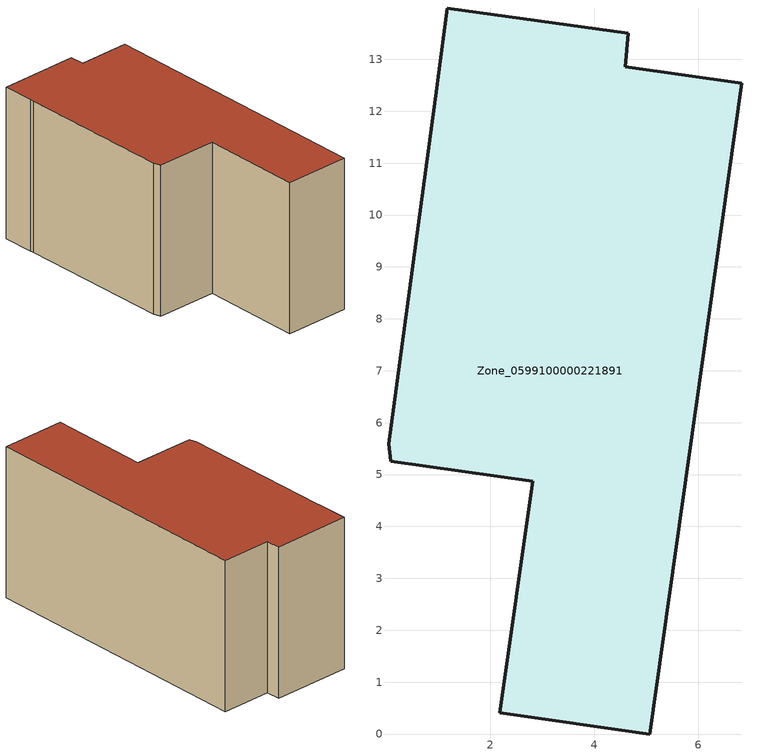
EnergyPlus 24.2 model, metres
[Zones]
Zone_0599100000221891
 floor ground (C_G): 0.98,12.59 1.17,13.99 4.66,13.5 4.6,12.86 6.84,12.54 5.07,0 2.18,0.41 2.82,4.87 0.08,5.26 0.04,5.59 0.96,12.45 z0
 wall outside (C_F): 4.6,12.86 4.66,13.5 1.17,13.99 0.98,12.59 0.96,12.45 0.04,5.59 0.08,5.26 2.82,4.87 2.18,0.41 5.07,0 6.84,12.54 4.6,12.86 z0:6.83
 roof outside (C_R): 1.17,13.99 0.98,12.59 0.96,12.45 0.04,5.59 0.08,5.26 2.82,4.87 2.18,0.41 5.07,0 6.84,12.54 4.6,12.86 4.66,13.5 z6.83
[BUILDING]
Pand.0599100000221891: North Axis=0; Terrain=City; Loads Convergence Tolerance Value=0.04; Temperature Convergence Tolerance Value=0.4; Solar Distribution=FullExterior; Maximum Number of Warmup Days=25; Minimum Number of Warmup Days=1
[Site:Location]
Rotterdam.The.Hague.AP_ZH_NLD Design_Conditions: Latitude=51.96; Longitude=4.45; Time Zone=1; Elevation=-4.5
[SITE:GROUNDTEMPERATURE:BUILDINGSURFACE]
18, 18, 18, 18, 18, 18, 18, 18, 18, 18, 18, 18
[MATERIAL] Thermal Absorptance=0.9; Solar Absorptance=0.7; Visible Absorptance=0.7
Name | Roughness | Thickness | Conductivity | Density | Specific Heat
G.TC.1946 | MediumSmooth | 0.15 | 1 | 540 | 1210
F.TC.1946 | Rough | 0.3 | 0.857143 | 1920 | 840
R.TC.1946 | MediumRough | 0.2 | 0.909091 | 1500 | 1000
[CONSTRUCTION]
C_G: G.TC.1946
C_F: F.TC.1946
C_R: R.TC.1946
[ZONE]
Zone_0599100000221891: Type=1; Multiplier=1; Ceiling Height=Autocalculate; Volume=Autocalculate; Floor Area=autocalculate; Part of Total Floor Area=Yes
[ZONEINFILTRATION:DESIGNFLOWRATE]
Infil_Zone_0599100000221891: Zone or ZoneList or Space or SpaceList=Zone_0599100000221891; Schedule=AlwaysOn; Design Flow Rate Calculation Method=Flow/Area; Flow Rate per Floor Area=0.003; Constant Term Coefficient=1; Temperature Term Coefficient=0; Velocity Term Coefficient=0; Velocity Squared Term Coefficient=0
[HVACTEMPLATE:ZONE:IDEALLOADSAIRSYSTEM]
Zone_0599100000221891: Maximum Heating Supply Air Temperature=50; Minimum Cooling Supply Air Temperature=13; Maximum Heating Supply Air Humidity Ratio=0.0156; Minimum Cooling Supply Air Humidity Ratio=0.0077; Heating Limit=NoLimit; Cooling Limit=NoLimit; Dehumidification Control Type=ConstantSensibleHeatRatio; Cooling Sensible Heat Ratio=0.7; Dehumidification Setpoint=60; Humidification Control Type=None; Humidification Setpoint=30; Outdoor Air Method=None; Outdoor Air Flow Rate per Person=0.00944; Outdoor Air Flow Rate per Zone Floor Area=0; Outdoor Air Flow Rate per Zone=0; Demand Controlled Ventilation Type=None; Outdoor Air Economizer Type=NoEconomizer; Heat Recovery Type=None; Sensible Heat Recovery Effectiveness=0.7; Latent Heat Recovery Effectiveness=0.65
[ZONECONTROL:THERMOSTAT]
ThermostatControl_Zone_0599100000221891: Zone or ZoneList=Zone_0599100000221891; Control Type Schedule=DualSetpointControlType; Control 1=Thermostat_Zone_0599100000221891; Temperature Difference Between Cutout And Setpoint=0
[THERMOSTATSETPOINT:DUALSETPOINT]
Thermostat_Zone_0599100000221891: Heating Setpoint Temperature Schedule=HeatingSetpoint_Zone_0599100000221891; Cooling Setpoint Temperature Schedule=CoolingSetpoint_Zone_0599100000221891
[SCHEDULE:COMPACT]
HeatingSetpoint_Zone_0599100000221891: Through: 12/31, For: AllDays, Until: 24:00, 21
CoolingSetpoint_Zone_0599100000221891: Through: 12/31, For: AllDays, Until: 24:00, 24
DualSetpointControlType: Through: 12/31, For: AllDays, Until: 24:00, 4
AlwaysOn: Through: 12/31, For: AllDays, Until: 24:00, 1
